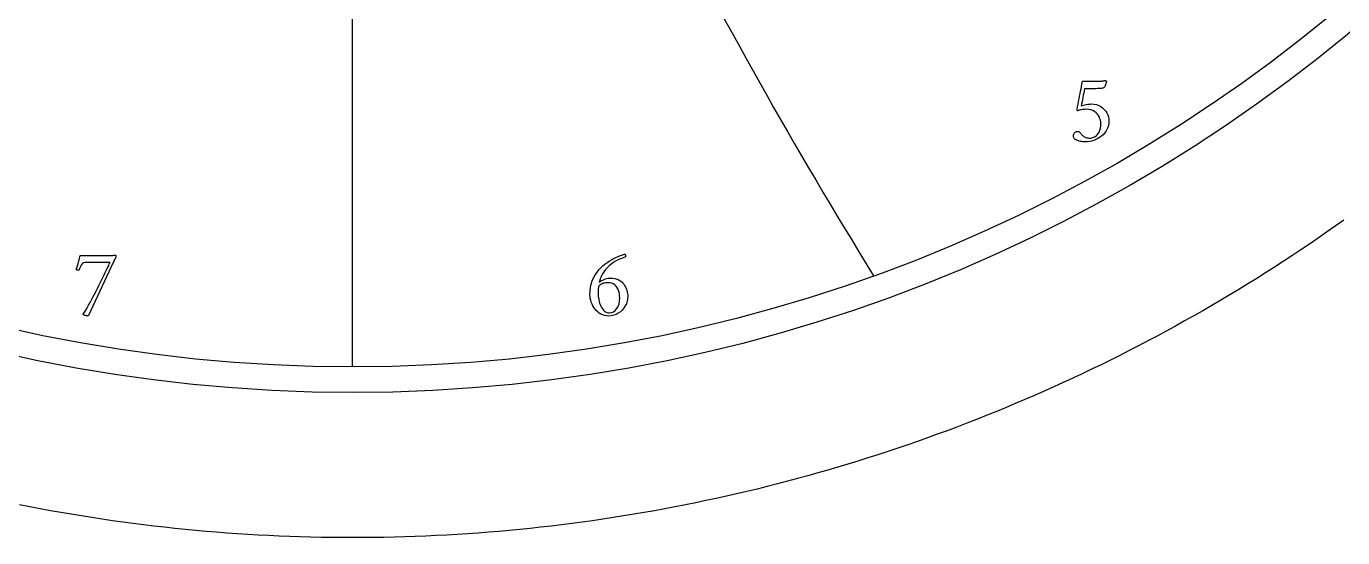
# Model space of a CAD drawing. Header units: millimetres. Extents: x -50 to 50, y -50 to 64.
# Drawn here: x -9.56 to 29.01, y -50 to -35.03 of the extents above; entities that cross this region are included whole.
import ezdxf

# ---------------------------------------------------------------- set-up
doc = ezdxf.new("R2010")
doc.units = ezdxf.units.MM
for name, color, linetype in [('CUT_OUTER', 1, 'Continuous'), ('ENGRAVE', 7, 'Continuous'), ('GUIDE', 3, 'Continuous'), ('TEXT', 5, 'Continuous')]:
    doc.layers.add(name, color=color, linetype=linetype)

msp = doc.modelspace()

# ---------------------------------------------------------------- linework, layer by layer
at = {"layer": 'CUT_OUTER'}
msp.add_lwpolyline([(29.0407, -40.7018), (28.7904, -40.8792), (28.539, -41.0551), (28.2866, -41.2295), (28.0331, -41.4023), (27.7785, -41.5735), (27.5229, -41.7431), (27.2662, -41.9112), (27.0086, -42.0777), (26.7499, -42.2427), (26.4902, -42.406), (26.2295, -42.5678), (25.9678, -42.7279), (25.7051, -42.8864), (25.4415, -43.0433), (25.1769, -43.1986), (24.9114, -43.3523), (24.6449, -43.5043), (24.3775, -43.6547), (24.1092, -43.8035), (23.84, -43.9506), (23.5698, -44.0961), (23.2988, -44.2399), (23.0269, -44.382), (22.7542, -44.5224), (22.4806, -44.6612), (22.2061, -44.7983), (21.9308, -44.9337), (21.6547, -45.0674), (21.3778, -45.1995), (21.1, -45.3298), (20.8215, -45.4584), (20.5422, -45.5853), (20.2621, -45.7105), (19.9812, -45.834), (19.6996, -45.9557), (19.4173, -46.0757), (19.1342, -46.194), (18.8504, -46.3105), (18.5659, -46.4253), (18.2806, -46.5383), (17.9948, -46.6496), (17.7082, -46.7592), (17.4209, -46.867), (17.133, -46.973), (16.8445, -47.0772), (16.5553, -47.1797), (16.2655, -47.2804), (15.9751, -47.3793), (15.6841, -47.4764), (15.3925, -47.5718), (15.1003, -47.6653), (14.8075, -47.7571), (14.5142, -47.847), (14.2204, -47.9352), (13.926, -48.0215), (13.6311, -48.1061), (13.3356, -48.1888), (13.0397, -48.2697), (12.7433, -48.3488), (12.4464, -48.4261), (12.149, -48.5016), (11.8512, -48.5752), (11.5529, -48.647), (11.2542, -48.717), (10.9551, -48.7851), (10.6555, -48.8514), (10.3556, -48.9159), (10.0552, -48.9785), (9.7545, -49.0393), (9.4534, -49.0982), (9.152, -49.1553), (8.8502, -49.2105), (8.5481, -49.2639), (8.2457, -49.3154), (7.9429, -49.3651), (7.6399, -49.4129), (7.3365, -49.4588), (7.0329, -49.5029), (6.729, -49.5451), (6.4249, -49.5855), (6.1205, -49.624), (5.8159, -49.6606), (5.5111, -49.6953), (5.2061, -49.7282), (4.9009, -49.7592), (4.5954, -49.7884), (4.2899, -49.8156), (3.9841, -49.841), (3.6782, -49.8645), (3.3722, -49.8862), (3.066, -49.9059), (2.7598, -49.9238), (2.4534, -49.9398), (2.1469, -49.9539), (1.8404, -49.9661), (1.5337, -49.9765), (1.2271, -49.9849), (0.9203, -49.9915), (0.6136, -49.9962), (0.3068, -49.9991), (0, -50), (-0.3068, -49.9991), (-0.6136, -49.9962), (-0.9203, -49.9915), (-1.2271, -49.9849), (-1.5337, -49.9765), (-1.8404, -49.9661), (-2.1469, -49.9539), (-2.4534, -49.9398), (-2.7598, -49.9238), (-3.066, -49.9059), (-3.3722, -49.8862), (-3.6782, -49.8645), (-3.9841, -49.841), (-4.2899, -49.8156), (-4.5954, -49.7884), (-4.9009, -49.7592), (-5.2061, -49.7282), (-5.5111, -49.6953), (-5.8159, -49.6606), (-6.1205, -49.624), (-6.4249, -49.5855), (-6.729, -49.5451), (-7.0329, -49.5029), (-7.3365, -49.4588), (-7.6399, -49.4129), (-7.9429, -49.3651), (-8.2457, -49.3154), (-8.5481, -49.2639), (-8.8502, -49.2105), (-9.152, -49.1553), (-9.4534, -49.0982), (-9.7545, -49.0393)], dxfattribs=at)
at = {"layer": 'ENGRAVE'}
for points in [[(0, -45), (0, 45)], [(0, -45), (0, -19.2819)]]:
    msp.add_lwpolyline(points, dxfattribs=at)
msp.add_circle((0, 0), 45, dxfattribs=at)
for centre, start, end in [((-147.4088, 39.4981), 328.231954, 337.899065), ((147.4088, 39.4981), 202.100935, 211.768046)]:
    msp.add_arc(centre, 155.4256, start, end, dxfattribs=at)
at = {"layer": 'GUIDE'}
msp.add_circle((0, 0), 45.75, dxfattribs=at)
at = {"layer": 'TEXT'}
for points in [[(21.643, -37.2992), (21.7222, -37.3038), (21.7953, -37.3176), (21.8621, -37.3407), (21.9226, -37.373), (21.9768, -37.4123), (22.0245, -37.4564), (22.0656, -37.5053), (22.1001, -37.5589), (22.1274, -37.6154), (22.1469, -37.6728), (22.1586, -37.7311), (22.1625, -37.7903), (22.1587, -37.8596), (22.1473, -37.9255), (22.1282, -37.988), (22.1015, -38.0472), (22.0685, -38.1025), (22.0305, -38.1536), (21.9876, -38.2005), (21.9397, -38.2431), (21.8878, -38.2811), (21.8329, -38.3144), (21.7749, -38.3429), (21.714, -38.3665), (21.6512, -38.3852), (21.5877, -38.3985), (21.5234, -38.4065), (21.4585, -38.4091), (21.4299, -38.4081), (21.3978, -38.4052), (21.3624, -38.4003), (21.3237, -38.3935), (21.2842, -38.3846), (21.2467, -38.3733), (21.2111, -38.3597), (21.1775, -38.3438), (21.1711, -38.3382), (21.1633, -38.3296), (21.1541, -38.3183), (21.1434, -38.3041), (21.1335, -38.2883), (21.1264, -38.2722), (21.1221, -38.2557), (21.1207, -38.2388), (21.1229, -38.2104), (21.1296, -38.1849), (21.1407, -38.1622), (21.1562, -38.1423), (21.1746, -38.1261), (21.1942, -38.1146), (21.215, -38.1077), (21.2371, -38.1054), (21.264, -38.1081), (21.2878, -38.1164), (21.3087, -38.1301), (21.3265, -38.1494), (21.3429, -38.1708), (21.3595, -38.1909), (21.3763, -38.2098), (21.3932, -38.2274), (21.4141, -38.2458), (21.4369, -38.2612), (21.4616, -38.2735), (21.4883, -38.2828), (21.5159, -38.2896), (21.5433, -38.2945), (21.5706, -38.2974), (21.5976, -38.2984), (21.6346, -38.2958), (21.6718, -38.2881), (21.7091, -38.2753), (21.7466, -38.2573), (21.7827, -38.2333), (21.8158, -38.2026), (21.8459, -38.1652), (21.873, -38.121), (21.8953, -38.0695), (21.9113, -38.0099), (21.9209, -37.9424), (21.9241, -37.8669), (21.9213, -37.8225), (21.9131, -37.7772), (21.8993, -37.7309), (21.8801, -37.6838), (21.8548, -37.6381), (21.8229, -37.5958), (21.7845, -37.5572), (21.7395, -37.522), (21.6872, -37.4928), (21.6267, -37.472), (21.558, -37.4595), (21.4812, -37.4553), (21.4566, -37.4561), (21.428, -37.4585), (21.3955, -37.4625), (21.3592, -37.4681), (21.3235, -37.4747), (21.2932, -37.4819), (21.2681, -37.4896), (21.2484, -37.4979), (21.2443, -37.4971), (21.2403, -37.4947), (21.2365, -37.4907), (21.2328, -37.4851), (21.2297, -37.4786), (21.2275, -37.472), (21.2262, -37.4652), (21.2257, -37.4582), (21.2413, -37.3801), (21.257, -37.302), (21.2726, -37.224), (21.2882, -37.1459), (21.3035, -37.0692), (21.3183, -36.9951), (21.3326, -36.9237), (21.3464, -36.8549), (21.3591, -36.7906), (21.3702, -36.7325), (21.3796, -36.6806), (21.3875, -36.6349), (21.7963, -36.6349), (21.8249, -36.6346), (21.8538, -36.6335), (21.8831, -36.6317), (21.9127, -36.6293), (21.9413, -36.6263), (21.9673, -36.6232), (21.9909, -36.6199), (22.0121, -36.6165), (22.0294, -36.6134), (22.0419, -36.6112), (22.0493, -36.6098), (22.0518, -36.6094), (22.0586, -36.6135), (22.0649, -36.6172), (22.0707, -36.6206), (22.0759, -36.6236), (22.0803, -36.6268), (22.0834, -36.6307), (22.0852, -36.6353), (22.0859, -36.6406), (22.0852, -36.6466), (22.0834, -36.6559), (22.0803, -36.6686), (22.0759, -36.6846), (22.0704, -36.7028), (22.0639, -36.7219), (22.0562, -36.7418), (22.0475, -36.7627), (22.0379, -36.7833), (22.0273, -36.8024), (22.0159, -36.8202), (22.0035, -36.8365), (21.9737, -36.8393), (21.9411, -36.8422), (21.9056, -36.845), (21.8673, -36.8478), (21.8258, -36.8503), (21.7807, -36.8521), (21.7321, -36.8532), (21.6799, -36.8535), (21.4472, -36.8535), (21.4345, -36.9162), (21.422, -36.9795), (21.4096, -37.0433), (21.3975, -37.1076), (21.3853, -37.1714), (21.373, -37.2335), (21.3605, -37.2941), (21.3478, -37.3531), (21.3784, -37.3422), (21.4134, -37.3322), (21.4529, -37.3231), (21.4968, -37.3148), (21.5406, -37.308), (21.5795, -37.3031), (21.6137, -37.3002), (21.643, -37.2992)], [(-7.1367, -41.7377), (-7.1092, -41.7374), (-7.0806, -41.7366), (-7.051, -41.7353), (-7.0203, -41.7334), (-6.9923, -41.7315), (-6.9706, -41.7302), (-6.9553, -41.7294), (-6.9465, -41.7291), (-6.939, -41.7307), (-6.9337, -41.7355), (-6.9305, -41.7435), (-6.9294, -41.7547), (-6.931, -41.7702), (-6.9358, -41.7884), (-6.9438, -41.8093), (-6.955, -41.8328), (-6.9679, -41.858), (-6.9813, -41.8842), (-6.9949, -41.9113), (-7.0089, -41.9392), (-7.7385, -43.4977), (-7.7434, -43.5014), (-7.7498, -43.5041), (-7.7576, -43.5056), (-7.7669, -43.5062), (-7.7834, -43.5052), (-7.8016, -43.5023), (-7.8217, -43.4974), (-7.8435, -43.4906), (-7.8634, -43.4825), (-7.8776, -43.4739), (-7.8861, -43.4648), (-7.8889, -43.4551), (-7.8526, -43.3983), (-7.8144, -43.3359), (-7.7745, -43.2677), (-7.7328, -43.1939), (-7.69, -43.1162), (-7.6466, -43.0364), (-7.6027, -42.9544), (-7.5582, -42.8703), (-7.514, -42.7855), (-7.4709, -42.7014), (-7.4289, -42.618), (-7.3879, -42.5353), (-7.3485, -42.4549), (-7.3113, -42.3781), (-7.2761, -42.3051), (-7.2431, -42.2359), (-7.2128, -42.1718), (-7.1856, -42.1145), (-7.1617, -42.0639), (-7.1409, -42.0201), (-7.1242, -41.9847), (-7.1122, -41.9594), (-7.105, -41.9443), (-7.1026, -41.9392), (-7.8066, -41.9392), (-7.8453, -41.9424), (-7.879, -41.952), (-7.9077, -41.968), (-7.9315, -41.9903), (-7.9521, -42.0196), (-7.9713, -42.0563), (-7.989, -42.1005), (-8.0053, -42.1521), (-8.0085, -42.1596), (-8.0153, -42.1649), (-8.0255, -42.1681), (-8.0394, -42.1691), (-8.0443, -42.1688), (-8.0504, -42.1677), (-8.0577, -42.166), (-8.0663, -42.1635), (-8.075, -42.1606), (-8.0823, -42.1578), (-8.0884, -42.155), (-8.0933, -42.1521), (-8.0751, -42.0951), (-8.0575, -42.0375), (-8.0404, -41.9794), (-8.0238, -41.9208), (-8.0086, -41.8651), (-7.9957, -41.8161), (-7.9852, -41.7736), (-7.9769, -41.7377)], [(7.5568, -42.3962), (7.6263, -42.3996), (7.6899, -42.4097), (7.7476, -42.4266), (7.7995, -42.4502), (7.846, -42.479), (7.8875, -42.5116), (7.9241, -42.5478), (7.9556, -42.5879), (7.9827, -42.6303), (8.0057, -42.6737), (8.0246, -42.7183), (8.0394, -42.7639), (8.0506, -42.8088), (8.0585, -42.8515), (8.0633, -42.8919), (8.0649, -42.9299), (8.0602, -43.0052), (8.0461, -43.0779), (8.0226, -43.1479), (7.9897, -43.2152), (7.9489, -43.278), (7.9017, -43.3344), (7.8481, -43.3845), (7.7882, -43.4281), (7.723, -43.4635), (7.6537, -43.4888), (7.5803, -43.504), (7.5029, -43.509), (7.4419, -43.5056), (7.384, -43.4952), (7.3291, -43.4779), (7.2772, -43.4537), (7.2287, -43.4238), (7.1839, -43.3894), (7.1428, -43.3507), (7.1054, -43.3075), (7.072, -43.2607), (7.0426, -43.2113), (7.0174, -43.1592), (6.9962, -43.1045), (6.9794, -43.0485), (6.9674, -42.9927), (6.9602, -42.9371), (6.9578, -42.8817), (6.9621, -42.7766), (6.9749, -42.6744), (6.9962, -42.5751), (7.026, -42.4786), (7.0639, -42.3865), (7.1097, -42.3004), (7.1633, -42.2204), (7.2247, -42.1464), (7.2762, -42.0936), (7.3315, -42.0428), (7.3905, -41.9942), (7.4532, -41.9477), (7.5181, -41.9039), (7.5838, -41.8633), (7.6501, -41.8258), (7.7172, -41.7916), (7.7835, -41.7613), (7.8474, -41.7355), (7.9091, -41.7144), (7.9684, -41.6979), (7.9775, -41.7), (7.9847, -41.7061), (7.9902, -41.7163), (7.994, -41.7306), (7.9964, -41.7457), (7.9982, -41.7586), (7.9993, -41.7692), (7.9996, -41.7774), (7.9541, -41.793), (7.9056, -41.8115), (7.8541, -41.8328), (7.7995, -41.8569), (7.7434, -41.8846), (7.687, -41.9165), (7.6305, -41.9527), (7.5738, -41.9931), (7.5185, -42.0385), (7.466, -42.0893), (7.4163, -42.1456), (7.3694, -42.2075), (7.3267, -42.2755), (7.2893, -42.3505), (7.2571, -42.4323), (7.2303, -42.5211), (7.2683, -42.493), (7.3084, -42.4683), (7.3506, -42.4469), (7.395, -42.4289), (7.4392, -42.4146), (7.4809, -42.4044), (7.5201, -42.3983), (7.5568, -42.3962)], [(7.2076, -42.6432), (7.205, -42.6661), (7.2027, -42.6893), (7.2007, -42.7129), (7.1991, -42.7369), (7.1979, -42.761), (7.197, -42.7851), (7.1965, -42.8093), (7.1963, -42.8334), (7.1975, -42.8808), (7.2013, -42.9292), (7.2075, -42.9787), (7.2162, -43.0293), (7.2274, -43.0795), (7.2413, -43.1279), (7.2579, -43.1746), (7.2772, -43.2195), (7.2991, -43.2614), (7.3237, -43.2993), (7.3509, -43.3331), (7.3808, -43.3628), (7.4133, -43.387), (7.4482, -43.4043), (7.4857, -43.4147), (7.5256, -43.4182), (7.5893, -43.4104), (7.6469, -43.387), (7.6986, -43.3479), (7.7442, -43.2933), (7.7814, -43.2269), (7.808, -43.1528), (7.824, -43.0708), (7.8293, -42.981), (7.8271, -42.9225), (7.8204, -42.8661), (7.8094, -42.8118), (7.7938, -42.7596), (7.7735, -42.711), (7.7481, -42.6673), (7.7175, -42.6287), (7.6817, -42.595), (7.6404, -42.5676), (7.593, -42.5481), (7.5396, -42.5364), (7.4802, -42.5325), (7.4496, -42.5337), (7.4173, -42.5371), (7.3836, -42.5429), (7.3482, -42.551), (7.3122, -42.5636), (7.2768, -42.5832), (7.242, -42.6098), (7.2076, -42.6432)]]:
    msp.add_lwpolyline(points, close=True, dxfattribs=at)

doc.saveas('drawing.dxf')
